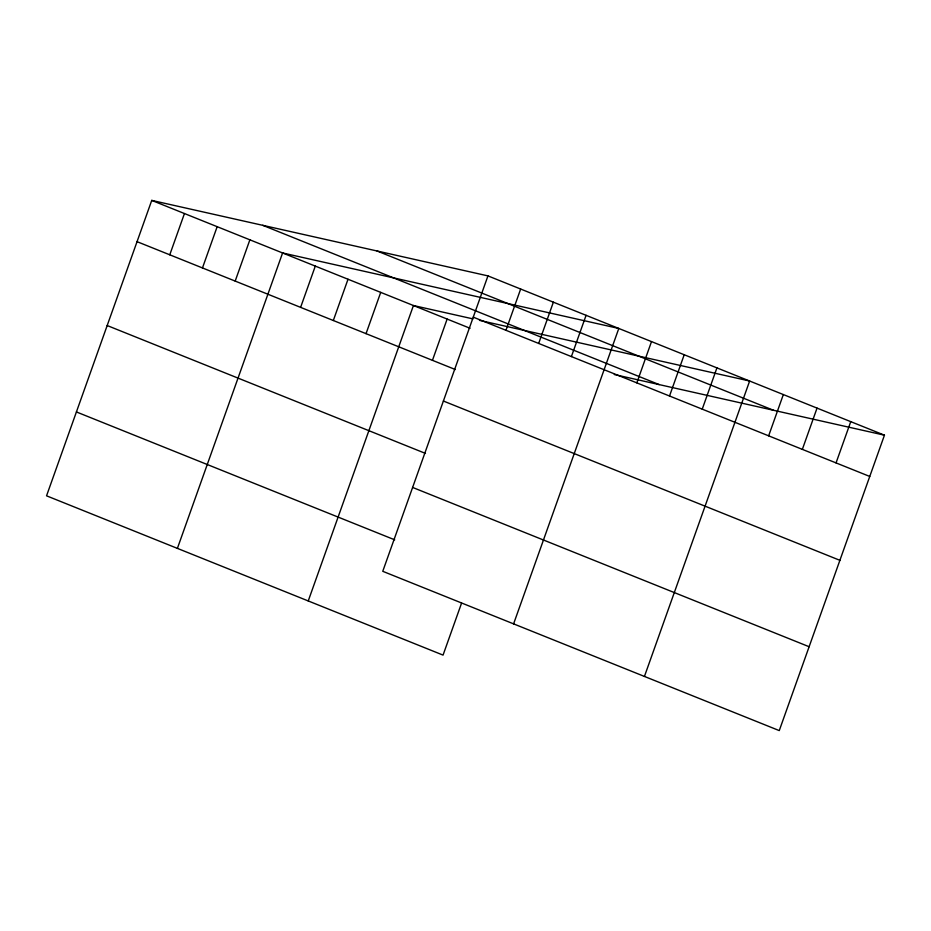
<?xml version="1.0" encoding="UTF-8"?>
<svg xmlns="http://www.w3.org/2000/svg" width="931" height="931" viewBox="0 0 931 931"><rect width="100%" height="100%" fill="white"/><g stroke="black" fill="none" stroke-linecap="round" stroke-linejoin="round"><path stroke-width="1.4" d="M487.949 275.89L382.757 571.308L779.259 730.602L884.45 435.184L487.949 275.89L151.741 200.398L46.55 495.816L443.051 655.11L461.543 603.195M169.768 254.803L184.454 213.536M202.469 267.942L217.167 226.675M235.182 281.092L249.88 239.814M177.39 548.382L282.593 252.964L618.801 328.457L513.598 623.875M300.608 307.37L315.306 266.103M333.321 320.508L348.019 279.242M366.034 333.659L380.721 292.381M308.242 600.949L413.434 305.531L472.878 318.868M432.45 360.332L447.136 319.065M505.964 330.296L520.662 289.029M538.677 343.434L553.375 302.168M571.39 356.585L586.088 315.306M636.816 382.862L651.502 341.596M669.517 396.001L684.215 354.734M702.23 409.151L716.928 367.873M644.438 676.441L749.641 381.023L479.477 320.357M768.645 435.824L783.343 394.558M802.347 449.37L817.046 408.104M836.05 462.905L850.748 421.638M614.285 374.518L884.45 435.184M377.008 250.974L773.498 410.268M262.693 225.302L659.195 384.596M473.251 317.157L869.752 476.451M151.741 200.398L470.062 328.271M137.055 241.664L455.364 369.537M443.389 401.028L839.89 560.322M107.181 325.536L425.49 453.42M412.619 487.437L809.12 646.731M76.412 411.944L394.721 539.829"/></g></svg>
